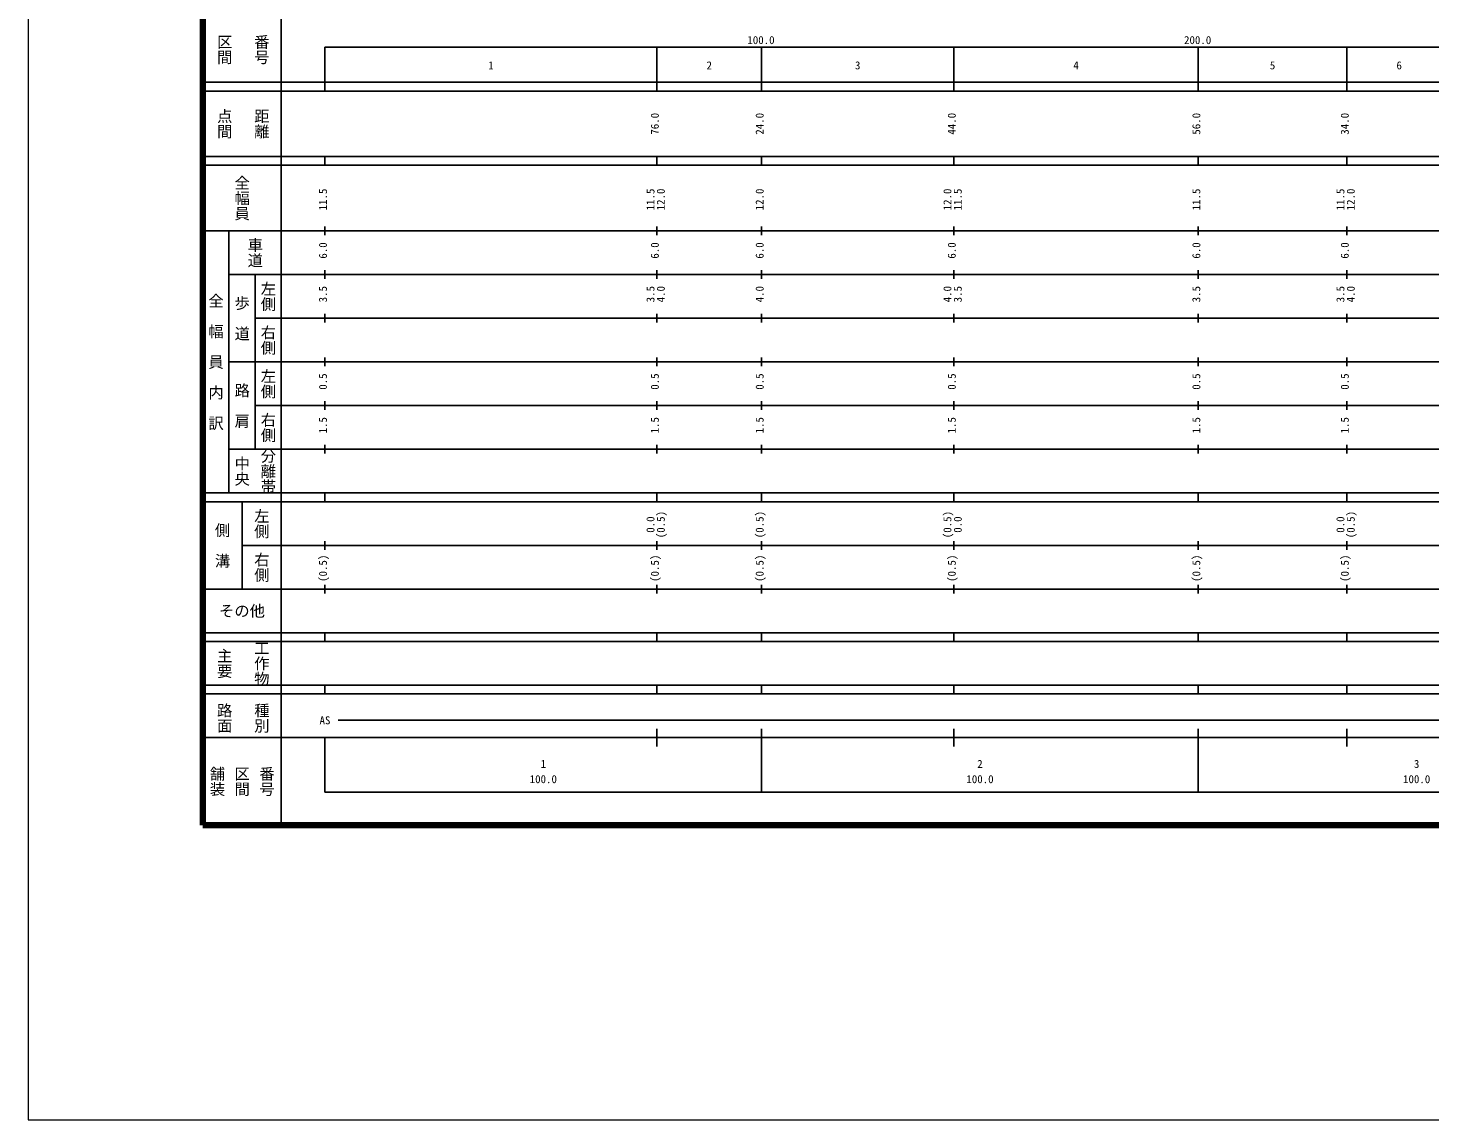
# Model space of a CAD drawing. Units: millimetres on the paper, enlarged 1000 times. Extents: x 0 to 700000, y -47500 to 447500.
# Drawn here: x 0 to 321046, y -47500 to 202409 of the extents above; entities that cross this region are included whole.
import ezdxf
from ezdxf.enums import TextEntityAlignment as Align

# ---------------------------------------------------------------- set-up
doc = ezdxf.new("R2010")
doc.units = ezdxf.units.MM
doc.header["$LTSCALE"] = 1000
for name, color, linetype, lineweight in [('M-TTL-BAND', 7, 'Continuous', 25), ('S-TTL', 7, 'Continuous', 25), ('作業レイヤ1', 7, 'Continuous', 13)]:
    doc.layers.add(name, color=color, linetype=linetype, lineweight=lineweight)
doc.styles.add('@ＭＳ ゴシック', font='')
doc.styles.add('ＭＳ ゴシック', font='')
doc.styles.get('@ＭＳ ゴシック').set_extended_font_data('@MS Gothic')
doc.styles.get('ＭＳ ゴシック').set_extended_font_data('MS Gothic')

msp = doc.modelspace()

# ---------------------------------------------------------------- linework, layer by layer
at = {"layer": 'M-TTL-BAND'}
for p, q in [((58000, 370000), (58000, 20000)), ((68000, 198000), (579000, 198000)), ((68000, 198000), (68000, 188000)), ((144000, 188000), (144000, 198000)), ((168000, 188000), (168000, 198000)), ((212000, 188000), (212000, 198000)), ((268000, 188000), (268000, 198000)), ((302000, 188000), (302000, 198000)), ((40000, 190000), (579000, 190000)), ((40000, 188000), (579000, 188000)), ((40000, 173000), (579000, 173000)), ((40000, 171000), (579000, 171000)), ((68000, 171000), (68000, 173000)), ((144000, 171000), (144000, 173000)), ((168000, 171000), (168000, 173000)), ((212000, 171000), (212000, 173000)), ((268000, 171000), (268000, 173000)), ((302000, 171000), (302000, 173000)), ((40000, 156000), (579000, 156000)), ((46000, 96000), (46000, 156000)), ((68000, 155000), (68000, 157000)), ((144000, 155000), (144000, 157000)), ((168000, 155000), (168000, 157000)), ((212000, 155000), (212000, 157000)), ((268000, 155000), (268000, 157000)), ((302000, 155000), (302000, 157000)), ((46000, 146000), (579000, 146000)), ((52000, 146000), (52000, 106000)), ((68000, 145000), (68000, 147000)), ((144000, 145000), (144000, 147000)), ((168000, 145000), (168000, 147000)), ((212000, 145000), (212000, 147000)), ((268000, 145000), (268000, 147000)), ((302000, 145000), (302000, 147000)), ((52000, 136000), (579000, 136000)), ((68000, 135000), (68000, 137000)), ((144000, 135000), (144000, 137000)), ((168000, 135000), (168000, 137000)), ((212000, 135000), (212000, 137000)), ((268000, 135000), (268000, 137000)), ((302000, 135000), (302000, 137000)), ((46000, 126000), (579000, 126000)), ((68000, 125000), (68000, 127000)), ((144000, 125000), (144000, 127000)), ((168000, 125000), (168000, 127000)), ((212000, 125000), (212000, 127000)), ((268000, 125000), (268000, 127000)), ((302000, 125000), (302000, 127000)), ((52000, 116000), (579000, 116000)), ((68000, 115000), (68000, 117000)), ((144000, 115000), (144000, 117000)), ((168000, 115000), (168000, 117000)), ((212000, 115000), (212000, 117000)), ((268000, 115000), (268000, 117000)), ((302000, 115000), (302000, 117000)), ((46000, 106000), (579000, 106000)), ((68000, 105000), (68000, 107000)), ((144000, 105000), (144000, 107000)), ((168000, 105000), (168000, 107000)), ((212000, 105000), (212000, 107000)), ((268000, 105000), (268000, 107000)), ((302000, 105000), (302000, 107000)), ((40000, 96000), (579000, 96000)), ((40000, 94000), (579000, 94000)), ((49000, 94000), (49000, 74000)), ((68000, 94000), (68000, 96000)), ((144000, 94000), (144000, 96000)), ((168000, 94000), (168000, 96000)), ((212000, 94000), (212000, 96000)), ((268000, 94000), (268000, 96000)), ((302000, 94000), (302000, 96000)), ((49000, 84000), (579000, 84000)), ((68000, 83000), (68000, 85000)), ((144000, 83000), (144000, 85000)), ((168000, 83000), (168000, 85000)), ((212000, 83000), (212000, 85000)), ((268000, 83000), (268000, 85000)), ((302000, 83000), (302000, 85000)), ((40000, 74000), (579000, 74000)), ((68000, 73000), (68000, 75000)), ((144000, 73000), (144000, 75000)), ((168000, 73000), (168000, 75000)), ((212000, 73000), (212000, 75000)), ((268000, 73000), (268000, 75000)), ((302000, 73000), (302000, 75000)), ((40000, 64000), (579000, 64000)), ((40000, 62000), (579000, 62000)), ((68000, 62000), (68000, 64000)), ((144000, 62000), (144000, 64000)), ((168000, 62000), (168000, 64000)), ((212000, 62000), (212000, 64000)), ((268000, 62000), (268000, 64000)), ((302000, 62000), (302000, 64000)), ((40000, 52000), (579000, 52000)), ((68000, 50000), (68000, 52000)), ((144000, 50000), (144000, 52000)), ((168000, 50000), (168000, 52000)), ((212000, 50000), (212000, 52000)), ((268000, 50000), (268000, 52000)), ((302000, 50000), (302000, 52000)), ((40000, 50000), (579000, 50000)), ((71000, 44000), (565000, 44000)), ((144000, 38000), (144000, 42000)), ((168000, 27500), (168000, 42000)), ((212000, 38000), (212000, 42000)), ((268000, 27500), (268000, 42000)), ((302000, 38000), (302000, 42000)), ((40000, 40000), (579000, 40000)), ((68000, 40000), (68000, 27500)), ((68000, 27500), (579000, 27500))]:
    msp.add_line(p, q, dxfattribs=at)
at = {"layer": 'S-TTL', "color": 2, "lineweight": 140}
for p, q in [((40000, 380000), (40000, 20000)), ((40000, 20000), (680000, 20000))]:
    msp.add_line(p, q, dxfattribs=at)
at = {"layer": '作業レイヤ1'}
msp.add_lwpolyline([(0, -47500), (700000, -47500), (700000, 447500), (0, 447500)], close=True, dxfattribs=at)

# ---------------------------------------------------------------- texts
at = {"layer": 'M-TTL-BAND', "style": '@ＭＳ ゴシック'}
for s, p in [('区間', (45000, 197500)), ('番号', (53500, 197500)), ('点間', (45000, 180500)), ('距離', (53500, 180500)), ('全幅員', (49000, 163500)), ('車道', (52000, 151000)), ('全\u3000幅\u3000員\u3000内\u3000訳', (43000, 126000)), ('左側', (55000, 141000)), ('歩\u3000道', (49000, 136000)), ('右側', (55000, 131000)), ('左側', (55000, 121000)), ('路\u3000肩', (49000, 116000)), ('右側', (55000, 111000)), ('分離帯', (55000, 101000)), ('中央', (49000, 101000)), ('左側', (53500, 89000)), ('側\u3000溝', (44500, 84000)), ('右側', (53500, 79000)), ('工作物', (53500, 57000)), ('主要', (45000, 57000)), ('路面', (45000, 44500)), ('種別', (53500, 44500)), ('舗装', (43333, 30000)), ('区間', (49000, 30000)), ('番号', (54667, 30000))]:
    msp.add_text(s, height=2566, rotation=270, dxfattribs=at).set_placement(p, align=Align.MIDDLE_CENTER)
at = {"layer": 'M-TTL-BAND', "style": 'ＭＳ ゴシック'}
for s, p in [('100.0', (167844, 198195)), ('200.0', (267844, 198195)), ('1', (106000, 192405)), ('2', (156000, 192405)), ('3', (190000, 192405)), ('4', (240000, 192405)), ('5', (285000, 192405)), ('6', (314000, 192405)), ('AS', (68000, 42500)), ('1', (118000, 32523)), ('2', (218000, 32523)), ('3', (318000, 32523)), ('100.0', (118000, 29033)), ('100.0', (218000, 29033)), ('100.0', (318000, 29033))]:
    msp.add_text(s, height=1833, dxfattribs=at).set_placement(p, align=Align.BOTTOM_CENTER)
for s, p in [('76.0', (145000, 180500)), ('24.0', (169000, 180500)), ('44.0', (213000, 180500)), ('56.0', (269000, 180500)), ('34.0', (303000, 180500)), ('11.5', (69000, 163174)), ('11.5', (144000, 163174)), ('12.0', (146370, 163174)), ('12.0', (169000, 163174)), ('12.0', (212000, 163174)), ('11.5', (214370, 163174)), ('11.5', (269000, 163174)), ('11.5', (302000, 163174)), ('12.0', (304370, 163174)), ('6.0', (69000, 151500)), ('6.0', (145000, 151500)), ('6.0', (169000, 151500)), ('6.0', (213000, 151500)), ('6.0', (269000, 151500)), ('6.0', (303000, 151500)), ('3.5', (69000, 141500)), ('3.5', (144000, 141500)), ('4.0', (146370, 141500)), ('4.0', (169000, 141500)), ('4.0', (212000, 141500)), ('3.5', (214370, 141500)), ('3.5', (269000, 141500)), ('3.5', (302000, 141500)), ('4.0', (304370, 141500)), ('0.5', (69000, 121500)), ('0.5', (145000, 121500)), ('0.5', (169000, 121500)), ('0.5', (213000, 121500)), ('0.5', (269000, 121500)), ('0.5', (303000, 121500)), ('1.5', (69000, 111500)), ('1.5', (145000, 111500)), ('1.5', (169000, 111500)), ('1.5', (213000, 111500)), ('1.5', (269000, 111500)), ('1.5', (303000, 111500)), ('0.0', (144000, 88764)), ('(0.5)', (146370, 88764)), ('(0.5)', (169000, 88764)), ('(0.5)', (212000, 88764)), ('0.0', (214370, 88764)), ('0.0', (302000, 88764)), ('(0.5)', (304370, 88764)), ('(0.5)', (69000, 78764)), ('(0.5)', (145000, 78764)), ('(0.5)', (169000, 78764)), ('(0.5)', (213000, 78764)), ('(0.5)', (269000, 78764)), ('(0.5)', (303000, 78764))]:
    msp.add_text(s, height=1833, rotation=90, dxfattribs=at).set_placement(p, align=Align.BOTTOM_CENTER)
msp.add_text('その他', height=2566, dxfattribs=at).set_placement((49000, 69000), align=Align.MIDDLE_CENTER)

doc.saveas('drawing.dxf')
